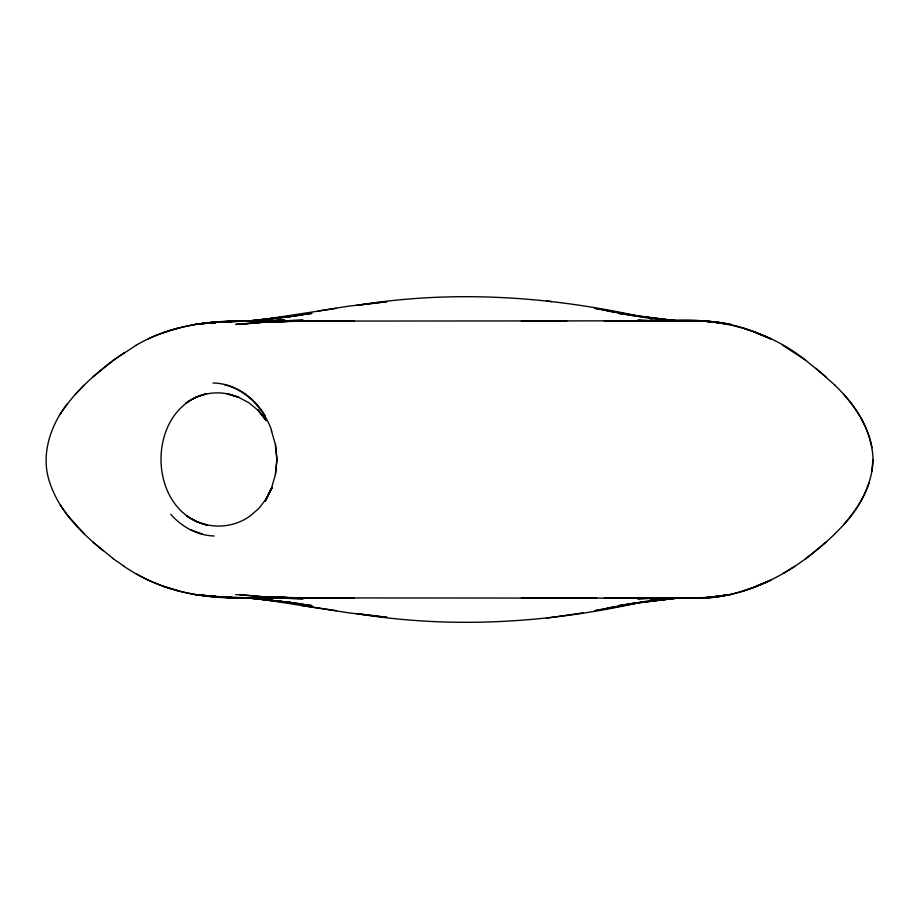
<?xml version="1.0" encoding="UTF-8"?>
<svg xmlns="http://www.w3.org/2000/svg" width="919" height="919" viewBox="0 0 919 919"><rect width="100%" height="100%" fill="white"/><g stroke="black" fill="none" stroke-linecap="round" stroke-linejoin="round"><path stroke-width="1.38" d="M871.867 471.344L872.924 459.5M266.039 420.201L257.711 409.713L266.418 420.672L258.492 410.69L249.083 402.878L238.228 397.134L226.901 393.677L238.676 397.238L227.694 393.86C213.162 391.034 197.884 394.343 185.891 403.039L195.598 397.33L205.982 393.86C145.57 409.104 146.075 510.838 207.166 525.082L196.517 521.567L186.488 515.812C205.511 529.355 230.945 529.436 249.589 516.363L258.721 508.575L266.119 499.028L265.729 499.741L272.093 487.3L265.384 500.568L271.725 487.851L271.289 488.919L275.424 474.526L276.941 459.534L275.424 444.405M275.424 474.526L276.941 459.546L275.424 444.589L271.266 430.253M869.075 483.015C862.459 502.601 849.788 519.499 834.957 533.663M265.109 501.395L271.725 487.851M67.305 403.809C50.108 425.807 40.252 455.744 49.925 483.015C59.23 511.021 80.906 532.342 103.112 550.699M843.642 524.669C859.828 506.748 872.441 484.118 873.05 459.5C872.28 434.882 859.92 412.229 843.642 394.331M75.369 394.331L84.054 385.337M835.095 533.663C798.542 569.252 750.903 597.626 698.647 598.2M93.21 376.698L113.255 360.248L135.978 345.406M825.79 542.313L805.756 558.752M124.329 352.586C100.102 369.495 76.61 388.806 60.47 413.895L60.321 413.895M783.045 573.594L794.694 566.414M135.828 345.406C164.662 328.428 198.286 321.995 231.404 321.168L261.616 320.8L244.672 321.213M770.708 580.234L756.234 586.161L770.708 580.234C747.503 591.043 722.38 598.51 696.591 598.2L717.728 596.753L698.934 598.2L231.45 597.844C193.691 597.27 155.564 588.034 124.168 566.414M148.304 338.766C174.288 326.796 202.846 321.719 231.324 321.351M757.107 586.161L742.506 591.204L743.414 591.009M162.606 332.85L179.297 327.796L178.252 327.991M263.776 599.383L258.205 598.717L348.76 612.858L387.06 617.35L356.767 613.628C450.804 628.998 546.805 623.116 639.567 602.623L594.811 610.664L623.84 605.403M263.776 319.617L258.205 320.283L336.32 308.336M607.045 608.022L646.195 601.531M648.596 601.129L651.376 600.67M317.963 311.036L348.76 306.153L387.06 301.65L356.767 305.372C450.804 290.002 546.805 295.884 639.567 316.377L594.811 308.336L623.84 313.597M639.256 602.45L618.717 605.598L645.643 601.497M641.956 602.037L646.023 601.428M648.722 601.026L651.433 600.612M546.977 618.062L583.439 612.858M628.424 604.082L675.844 597.878L671.582 598.441M636.097 603.14L668.745 598.82M258.205 320.283L312 313.402L269.704 318.801M711.984 596.845L708.055 597.327L712.053 596.845M715.924 596.362L718.543 596.04M266.556 319.272L302.753 314.918L247.372 321.122M641.715 602.439L680.393 597.752M716.05 596.374L720.048 595.903M722.713 595.592L726.711 595.121L722.541 595.569M678.934 597.89L645.241 601.669L681.278 597.775M247.337 321.145L291.093 316.561L245.982 321.236M239.537 324.476L262.891 322.259L235.586 324.43L263.029 322.247L287.096 321.478M679.003 321.179L682.07 320.903M718.612 596.753L692.696 598.2L707.952 597.844M207.774 323.212L197.815 324.039L215.345 322.535M210.623 322.971L216.31 322.5M220.583 322.155L231.772 321.478M220.813 322.109L230.52 321.57M668.883 597.775L650.307 599.234L668.756 597.798M666.355 597.809L660.704 598.223L667.654 597.809M263.535 321.202L284.568 319.766L263.316 321.19M266.476 321.213L273.517 320.777L265.43 321.213M215.62 322.764L210.003 323.063L215.563 322.776M228.257 322.087L231.071 321.937M228.119 322.121L230.91 321.972M231.186 321.374L214.081 322.19L195.31 324.327L217.435 321.995L231.496 321.478M297.63 321.156L340.34 320.8L293.586 321.168L332.931 320.8M240.031 321.179L278.928 320.8M239.939 321.179L244.155 321.018L236.884 321.099L280.295 320.8L246.441 321.19M288.003 321.363L262.662 322.27L311.782 320.8M247.992 321.19L267.211 320.857M295.596 321.202L352.528 320.8M271.162 321.179L303.121 320.203L272.667 321.179M231.634 321.547L214.081 322.19L250.6 320.8M680.91 320.903L685.172 320.8L681.151 320.903M559.28 598.085L596.603 597.741L522.624 598.2M770.708 338.766L756.234 332.85L770.708 338.766C750.628 329.818 729.433 322.064 707.239 321.397L717.865 322.19M254.896 320.8L213.105 322.259L251.14 320.8L235.172 321.145L698.934 320.8L717.728 322.259L698.647 320.8M272.127 598.2L281.191 597.821M649.515 598.2L671.996 597.901L604.231 598.212M246.993 321.018L285.981 320.8L265.143 320.915M524.301 598.2L560.498 597.901L521.349 598.2M257.894 320.915L354.125 320.788L339.364 320.8M268.405 320.857L285.912 320.8M566.851 320.8L522.624 320.8L559.28 320.915M281.191 321.179L277.159 320.903M60.321 505.117L67.455 515.191L84.054 533.663M619.521 320.8L604.254 320.788L672.007 321.099L649.526 320.8M550.194 598.177L566.851 598.2M339.364 598.2L354.125 598.212L235.172 597.855L251.14 598.2L239.698 597.901M679.646 320.857L664.965 320.8C714.856 316.676 766.055 328.795 805.756 360.248M658.464 320.8L679.589 320.915M247.854 597.809L280.295 598.2L244.672 597.787M671.123 320.8L706.585 321.145L718.612 322.259M340.34 598.2L295.596 597.798M521.349 320.8L560.498 321.099M264.994 597.982L285.981 598.2M250.6 598.2L213.105 596.753L261.616 598.2L246.441 597.809M272.127 320.8L278.446 320.903M282.466 597.534L311.782 598.2L262.662 596.73L287.957 597.637M273.678 320.8L279.824 320.903M247.992 597.809L267.211 598.143M236.884 597.901L254.896 598.2C229.589 597.924 203.961 597.545 179.297 591.204L178.252 591.009M294.677 597.821L311.782 598.2M681.151 598.108L685.218 598.2L679.003 597.821M276.906 597.947L303.121 598.797L271.162 597.821M231.634 597.453L214.081 596.822L231.186 597.637M230.52 597.43L220.813 596.89M287.096 597.522L262.891 596.741L239.537 594.524M707.952 321.168L696.591 320.8L706.585 321.145M231.496 597.522L217.435 597.005L195.31 594.673L231.324 597.649M239.939 597.832L244.155 597.982L240.031 597.832M231.772 597.522L220.583 596.845M215.563 596.224L209.98 595.937L215.62 596.236M228.119 596.879L230.91 597.028M228.257 596.913L231.071 597.063M265.43 597.787L273.517 598.223L266.384 597.798M667.676 321.19L660.715 320.777L666.367 321.19M650.319 319.766L668.883 321.225M215.345 596.465L197.815 594.961L207.774 595.788M235.586 594.57L263.029 596.753M210.623 596.029L214.885 596.374M245.982 597.764L291.093 602.439L247.337 597.855M681.278 321.225L645.241 317.331L678.934 321.11M247.372 597.878L302.753 604.082L266.556 599.728M722.541 323.431L726.665 323.89L716.05 322.626M212.955 383.016C234.942 383.292 254.448 397.479 265.292 416.02M712.053 322.155L708.055 321.673L711.984 322.155M715.924 322.638L718.543 322.96M645.643 317.503L618.717 313.402L680.393 321.248M269.704 600.199L312 605.598L258.205 598.717M214.196 535.995C197.286 535.513 181.698 526.794 170.681 514.238M636.097 315.872L668.745 320.18M671.582 320.559L675.844 321.122L641.715 316.561M546.977 300.938L551.848 301.65M300.674 605.403L336.32 610.664M628.424 314.918L639.256 316.55M641.956 316.963L646.023 317.572M648.722 317.974L651.433 318.388L648.596 317.871M607.045 310.978L646.195 317.48M743.414 327.991L742.506 327.796L757.107 332.85M162.606 586.161L179.297 591.204L162.904 586.196L148.304 580.234L135.828 573.605M224.569 384.739C246.866 390.207 263.431 408.76 271.427 429.655M191.06 529.895L202.387 534.1M783.045 345.406L805.618 360.248L825.79 376.698M113.255 558.752L124.329 566.414M113.393 558.752L93.21 542.313M815.911 368.301L835.095 385.337M834.957 385.337C852.648 402.177 867.456 423.257 871.993 447.656M271.427 430.747L271.714 431.321M728.043 594.961L707.17 597.603L730.226 594.673L728.043 594.961M679.646 598.143L679.061 598.2L688.274 598.085L679.646 598.143M652.191 598.223L637.775 598.797L664.713 597.798L652.191 598.223M697.36 597.982L686.884 598.2L703.253 597.901L697.36 597.982M297.63 597.844L293.586 597.844L332.931 598.2L297.63 597.844M664.678 321.213L637.797 320.203L664.736 321.202M730.226 324.327L714.993 321.995L730.226 324.327"/></g></svg>
